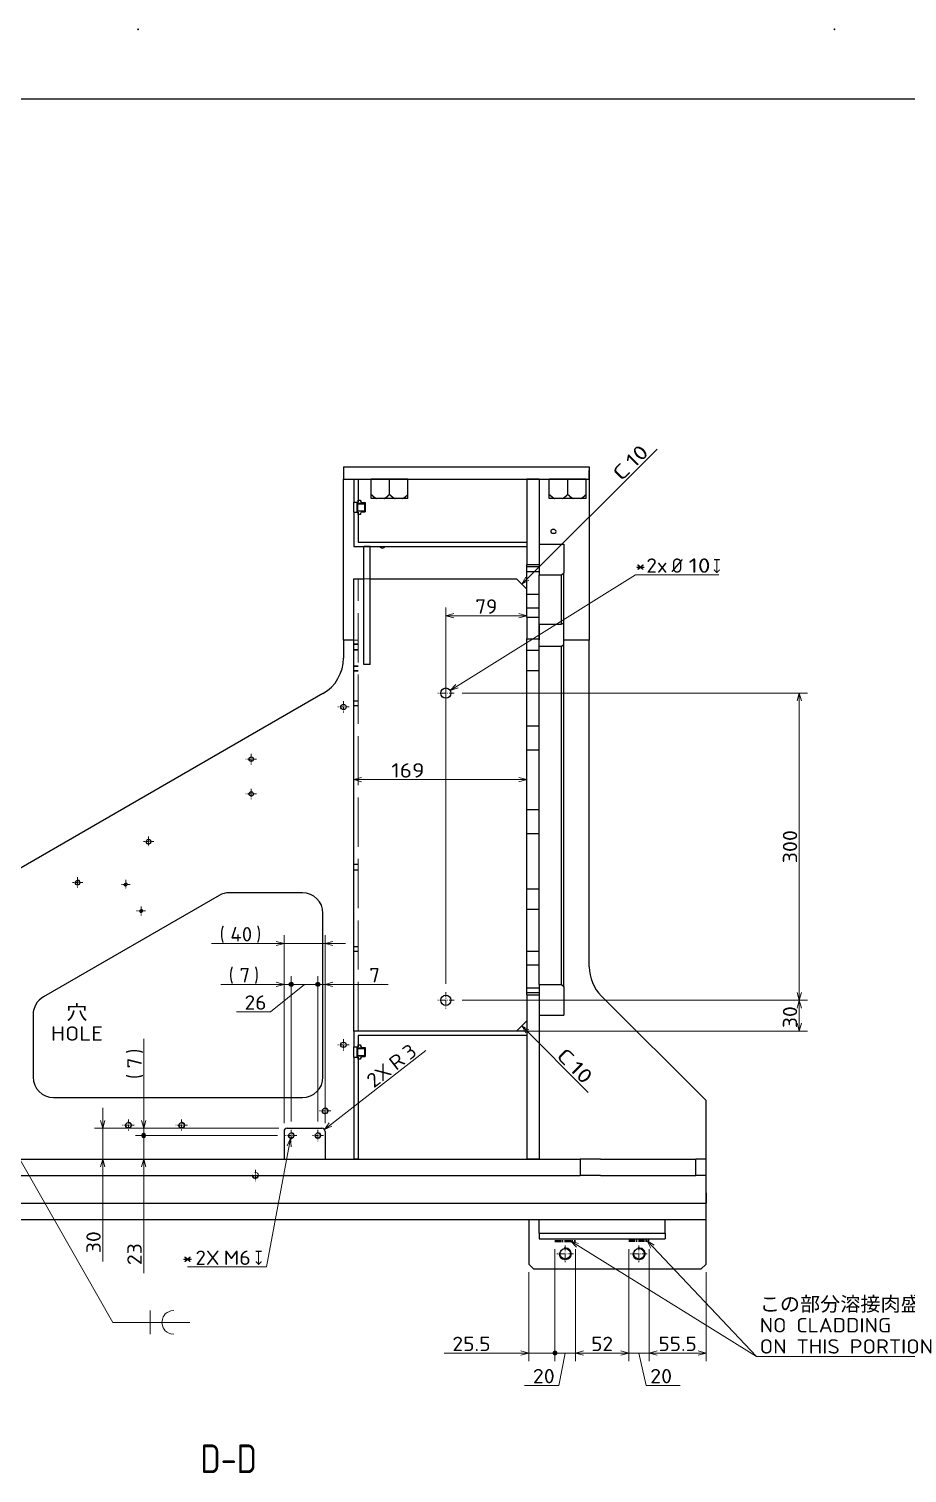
# Model space of a CAD drawing. Extents: x 0 to 1254, y -12 to 833.
# Drawn here: x 183.4 to 397.7, y 480.5 to 833.1 of the extents above; entities that cross this region are included whole.
import ezdxf
from ezdxf.enums import TextEntityAlignment as Align

# ---------------------------------------------------------------- set-up
doc = ezdxf.new("R2010")
doc.units = 0
doc.linetypes.add('DASHDOT', pattern=[18.5, 12, -3, 0.5, -3])
doc.linetypes.add('DASHED', pattern=[15, 12, -3])
doc.layers.get('0').update_dxf_attribs({"lineweight": 13})
doc.styles.add('GDT', font='gdt.shx')
doc.styles.get("Standard").update_dxf_attribs({"font": 'isocp.shx'})
doc.dimstyles.get("Standard").update_dxf_attribs({"dimtxt": 2.5, "dimasz": 2.5, "dimexe": 1.25, "dimexo": 0.625, "dimtad": 1, "dimcen": 2.5, "dimadec": 0, "dimazin": 0, "dimtfac": 1, "dimtmove": 0, "dimatfit": 0, "dimfxl": 1, "dimarcsym": 0})

# ---------------------------------------------------------------- blocks, each defined once
blk = doc.blocks.new('*D369')
at = {"color": 7, "lineweight": 13}
for p, q in [((245.627707, 565.959901), (245.627707, 611.834901)), ((255.627707, 565.959901), (255.627707, 611.834901)), ((227.933157, 609.834901), (260.627707, 609.834901))]:
    blk.add_line(p, q, dxfattribs=at)
for points in [[(243.695856, 609.317261), (245.627707, 609.834901), (243.695856, 610.35254)], [(257.559557, 610.35254), (255.627707, 609.834901), (257.559557, 609.317261)]]:
    blk.add_lwpolyline(points, dxfattribs=at)
for s, p in [('(', (229.933157, 610.334901)), (')', (238.865381, 610.334901))]:
    blk.add_text(s, height=3.5, dxfattribs=at).set_placement(p)
at = {"color": 7, "lineweight": 13, "width": 0.868247}
blk.add_text('40', height=3.5, dxfattribs=at).set_placement((232.511191, 610.334901), (237.865378, 610.334901), align=Align.FIT)
blk = doc.blocks.new('*D370')
at = {"color": 7, "lineweight": 13}
blk.add_line((255.469954, 564.42006), (280.239307, 583.665055), dxfattribs=at)
blk.add_lwpolyline([(256.67787, 566.014092), (255.469954, 564.42006), (257.313055, 565.196572)], dxfattribs=at)
for s, rotation, width, p, p2 in [('R', 37.846167, 1.078999, (272.962515, 578.644402), (275.518644, 580.63044)), ('3', 37.845966, 0.913974, (276.308306, 581.243981), (278.353212, 582.832802)), ('2X', 37.846102, 0.953547, (267.529478, 574.423112), (272.172852, 578.030869))]:
    blk.add_text(s, height=3.5, rotation=rotation, dxfattribs=dict(at, width=width)).set_placement(p, p2, align=Align.FIT)
blk = doc.blocks.new('*D371')
at = {"color": 214, "lineweight": 13}
for p, q in [((247.239302, 562.222779), (241.352903, 530.872559)), ((241.352903, 530.872559), (222.023138, 530.872559))]:
    blk.add_line(p, q, dxfattribs=at)
blk.add_lwpolyline([(247.39155, 560.228585), (247.239302, 562.222779), (246.374056, 560.419633)], dxfattribs=at)
for s, width, p, p2 in [('2X', 0.953546, (224.023138, 531.372559), (229.903341, 531.372559)), ('M6', 0.967101, (230.903341, 531.372559), (237.511866, 531.372559))]:
    blk.add_text(s, height=3.5, dxfattribs=dict(at, width=width)).set_placement(p, p2, align=Align.FIT)
at = {"color": 214, "lineweight": 13, "style": 'GDT', "width": 0.526012}
blk.add_text('x', height=3.5, dxfattribs=at).set_placement((238.511862, 531.372559), (240.352903, 531.372559), align=Align.FIT)
blk = doc.blocks.new('*D372')
at = {"color": 7, "lineweight": 13}
for p, q in [((201.377707, 532.225373), (201.377707, 569.709901)), ((244.377707, 564.709901), (199.377707, 564.709901))]:
    blk.add_line(p, q, dxfattribs=at)
for points in [[(200.860067, 566.641755), (201.377707, 564.709901), (201.895346, 566.641755)], [(201.895346, 555.278046), (201.377707, 557.209901), (200.860067, 555.278046)]]:
    blk.add_lwpolyline(points, dxfattribs=at)
at = {"color": 7, "lineweight": 13, "width": 0.868247}
blk.add_text('30', height=3.5, rotation=90, dxfattribs=at).set_placement((200.877707, 534.225373), (200.877707, 539.57956), align=Align.FIT)
blk = doc.blocks.new('*D373')
at = {"color": 7, "lineweight": 13}
blk.add_line((262.627707, 649.834901), (304.877707, 649.834901), dxfattribs=at)
for points in [[(264.559557, 650.352539), (262.627707, 649.834901), (264.559557, 649.317262)], [(302.945855, 649.317262), (304.877707, 649.834901), (302.945855, 650.352539)]]:
    blk.add_lwpolyline(points, dxfattribs=at)
at = {"color": 7, "lineweight": 13, "width": 0.86987}
blk.add_text('169', height=3.5, dxfattribs=at).set_placement((271.786057, 650.334901), (279.904842, 650.334901), align=Align.FIT)
blk = doc.blocks.new('*D374')
at = {"color": 7, "lineweight": 13}
for p, q in [((289.127707, 595.959901), (373.377707, 595.959901)), ((371.377707, 588.459901), (371.377707, 595.959901)), ((304.377707, 588.459901), (373.377707, 588.459901))]:
    blk.add_line(p, q, dxfattribs=at)
for points in [[(371.895346, 594.02805), (371.377707, 595.959901), (370.860067, 594.02805)], [(370.860067, 590.391751), (371.377707, 588.459901), (371.895346, 590.391751)]]:
    blk.add_lwpolyline(points, dxfattribs=at)
at = {"color": 7, "lineweight": 13, "width": 0.868247}
blk.add_text('30', height=3.5, rotation=90, dxfattribs=at).set_placement((370.877707, 589.157075), (370.877707, 594.511262), align=Align.FIT)
blk = doc.blocks.new('*D375')
at = {"color": 7, "lineweight": 13}
for p, q in [((289.127707, 670.959901), (373.377707, 670.959901)), ((371.377707, 595.959901), (371.377707, 670.959901)), ((289.127707, 595.959901), (373.377707, 595.959901))]:
    blk.add_line(p, q, dxfattribs=at)
for points in [[(371.895346, 669.028048), (371.377707, 670.959901), (370.860067, 669.028048)], [(370.860067, 597.891751), (371.377707, 595.959901), (371.895346, 597.891751)]]:
    blk.add_lwpolyline(points, dxfattribs=at)
at = {"color": 7, "lineweight": 13, "width": 0.854609}
blk.add_text('300', height=3.5, rotation=90, dxfattribs=at).set_placement((370.877707, 629.400508), (370.877707, 637.519294), align=Align.FIT)
blk = doc.blocks.new('*D376')
at = {"color": 7, "lineweight": 13}
for p, q in [((285.127707, 599.959901), (285.127707, 691.834901)), ((285.127707, 689.834901), (304.877707, 689.834901))]:
    blk.add_line(p, q, dxfattribs=at)
for points in [[(287.059558, 690.35254), (285.127707, 689.834901), (287.059558, 689.317261)], [(302.945855, 689.317261), (304.877707, 689.834901), (302.945855, 690.35254)]]:
    blk.add_lwpolyline(points, dxfattribs=at)
at = {"color": 7, "lineweight": 13, "width": 0.892365}
blk.add_text('79', height=3.5, dxfattribs=at).set_placement((292.325611, 690.334901), (297.679802, 690.334901), align=Align.FIT)
blk = doc.blocks.new('*D377')
at = {"color": 7, "lineweight": 13}
for p, q in [((286.188027, 671.621884), (331.377707, 699.834901)), ((331.377707, 699.834901), (351.714838, 699.834901))]:
    blk.add_line(p, q, dxfattribs=at)
blk.add_lwpolyline([(287.552596, 673.084056), (286.188027, 671.621884), (288.100865, 672.205878)], dxfattribs=at)
for s, width, p, p2 in [('2x', 0.909155, (334.061216, 700.334901), (339.213095, 700.334901)), ('10', 0.868247, (344.360647, 700.334901), (349.714834, 700.334901))]:
    blk.add_text(s, height=3.5, dxfattribs=dict(at, width=width)).set_placement(p, p2, align=Align.FIT)
blk.add_text('%%c', height=3.5, dxfattribs=at).set_placement((340.213095, 700.334901))
blk = doc.blocks.new('*D378')
at = {"color": 7, "lineweight": 13}
for p, q in [((248.877707, 599.834901), (253.377707, 599.834901)), ((253.877707, 566.334901), (253.877707, 601.834901)), ((254.377707, 599.834901), (271.029011, 599.834901)), ((255.627707, 565.959901), (255.627707, 601.834901))]:
    blk.add_line(p, q, dxfattribs=at)
at = {"color": 7, "lineweight": 13, "const_width": 0.5}
for points in [[(254.127707, 599.834901, 1), (253.627707, 599.834901)], [(253.627707, 599.834901, 1), (254.127707, 599.834901)]]:
    blk.add_lwpolyline(points, format="xyb", dxfattribs=at)
at = {"color": 7, "lineweight": 13}
blk.add_lwpolyline([(257.559557, 600.35254), (255.627707, 599.834901), (257.559557, 599.317261)], dxfattribs=at)
blk.add_circle((253.877707, 599.834901), 0.5, dxfattribs=at)
at = {"color": 7, "lineweight": 13, "width": 0.913974}
blk.add_text('7', height=3.5, dxfattribs=at).set_placement((266.439417, 600.334901), (269.029009, 600.334901), align=Align.FIT)
blk = doc.blocks.new('*D379')
at = {"color": 7, "lineweight": 13}
for p, q in [((250.627707, 599.834901), (242.342882, 593.163354)), ((247.377707, 566.334901), (247.377707, 601.834901)), ((247.877707, 599.834901), (253.377707, 599.834901)), ((253.877707, 566.334901), (253.877707, 601.834901)), ((242.342882, 593.163354), (233.988691, 593.163354))]:
    blk.add_line(p, q, dxfattribs=at)
at = {"color": 7, "lineweight": 13, "const_width": 0.5}
for points in [[(247.627707, 599.834901, 1), (247.127707, 599.834901)], [(247.127707, 599.834901, 1), (247.627707, 599.834901)], [(254.127707, 599.834901, 1), (253.627707, 599.834901)], [(253.627707, 599.834901, 1), (254.127707, 599.834901)]]:
    blk.add_lwpolyline(points, format="xyb", dxfattribs=at)
at = {"color": 7, "lineweight": 13}
for centre in [(247.377707, 599.834901), (253.877707, 599.834901)]:
    blk.add_circle(centre, 0.5, dxfattribs=at)
at = {"color": 7, "lineweight": 13, "width": 0.868247}
blk.add_text('26', height=3.5, dxfattribs=at).set_placement((235.988691, 593.663354), (241.342878, 593.663354), align=Align.FIT)
blk = doc.blocks.new('*D380')
at = {"color": 7, "lineweight": 13}
for p, q in [((230.163054, 599.834901), (246.877707, 599.834901)), ((245.627707, 565.959901), (245.627707, 601.834901)), ((247.377707, 566.334901), (247.377707, 601.834901)), ((247.877707, 599.834901), (252.377707, 599.834901))]:
    blk.add_line(p, q, dxfattribs=at)
blk.add_lwpolyline([(243.695856, 599.317261), (245.627707, 599.834901), (243.695856, 600.35254)], dxfattribs=at)
at = {"color": 7, "lineweight": 13, "const_width": 0.5}
for points in [[(247.627707, 599.834901, 1), (247.127707, 599.834901)], [(247.127707, 599.834901, 1), (247.627707, 599.834901)]]:
    blk.add_lwpolyline(points, format="xyb", dxfattribs=at)
at = {"color": 7, "lineweight": 13}
blk.add_circle((247.377707, 599.834901), 0.5, dxfattribs=at)
for s, p in [('(', (232.163054, 600.334901)), (')', (238.330679, 600.334901))]:
    blk.add_text(s, height=3.5, dxfattribs=at).set_placement(p)
at = {"color": 7, "lineweight": 13, "width": 0.913976}
blk.add_text('7', height=3.5, dxfattribs=at).set_placement((234.741079, 600.334901), (237.330679, 600.334901), align=Align.FIT)
blk = doc.blocks.new('*D381')
at = {"color": 7, "lineweight": 13}
for p, q in [((244.002707, 562.959901), (209.377707, 562.959901)), ((211.377707, 529.314553), (211.377707, 562.459901))]:
    blk.add_line(p, q, dxfattribs=at)
at = {"color": 7, "lineweight": 13, "const_width": 0.5}
for points in [[(211.627707, 562.959901, 1), (211.127707, 562.959901)], [(211.127707, 562.959901, 1), (211.627707, 562.959901)]]:
    blk.add_lwpolyline(points, format="xyb", dxfattribs=at)
at = {"color": 7, "lineweight": 13}
blk.add_lwpolyline([(211.895346, 555.278046), (211.377707, 557.209901), (210.860067, 555.278046)], dxfattribs=at)
blk.add_circle((211.377707, 562.959901), 0.5, dxfattribs=at)
at = {"color": 7, "lineweight": 13, "width": 0.868247}
blk.add_text('23', height=3.5, rotation=90, dxfattribs=at).set_placement((210.877707, 531.314561), (210.877707, 536.668748), align=Align.FIT)
blk = doc.blocks.new('*D382')
at = {"color": 7, "lineweight": 13}
for p, q in [((211.377707, 563.459901), (211.377707, 586.524274)), ((244.377707, 564.709901), (209.377707, 564.709901)), ((244.002707, 562.959901), (209.377707, 562.959901))]:
    blk.add_line(p, q, dxfattribs=at)
blk.add_lwpolyline([(210.860067, 566.641755), (211.377707, 564.709901), (211.895346, 566.641755)], dxfattribs=at)
at = {"color": 7, "lineweight": 13, "const_width": 0.5}
for points in [[(211.627707, 562.959901, 1), (211.127707, 562.959901)], [(211.127707, 562.959901, 1), (211.627707, 562.959901)]]:
    blk.add_lwpolyline(points, format="xyb", dxfattribs=at)
at = {"color": 7, "lineweight": 13}
blk.add_circle((211.377707, 562.959901), 0.5, dxfattribs=at)
for s, p in [(')', (210.877707, 582.946236)), ('(', (210.877707, 576.778611))]:
    blk.add_text(s, height=3.5, rotation=90.000003, dxfattribs=at).set_placement(p)
at = {"color": 7, "lineweight": 13, "width": 0.913976}
blk.add_text('7', height=3.5, rotation=90, dxfattribs=at).set_placement((210.877707, 579.356644), (210.877707, 581.946244), align=Align.FIT)
blk = doc.blocks.new('*D388')
at = {"color": 7, "lineweight": 13}
for p, q in [((311.752707, 535.189286), (311.752707, 507.834901)), ((305.377707, 529.584901), (305.377707, 507.834901)), ((284.704802, 509.834901), (311.252707, 509.834901))]:
    blk.add_line(p, q, dxfattribs=at)
blk.add_lwpolyline([(303.445855, 509.317261), (305.377707, 509.834901), (303.445855, 510.35254)], dxfattribs=at)
at = {"color": 7, "lineweight": 13, "const_width": 0.5}
for points in [[(312.002707, 509.834901, 1), (311.502707, 509.834901)], [(311.502707, 509.834901, 1), (312.002707, 509.834901)]]:
    blk.add_lwpolyline(points, format="xyb", dxfattribs=at)
at = {"color": 7, "lineweight": 13}
blk.add_circle((311.752707, 509.834901), 0.5, dxfattribs=at)
at = {"color": 7, "lineweight": 13, "width": 0.836938}
blk.add_text('25.5', height=3.5, dxfattribs=at).set_placement((286.704802, 510.334901), (296.050611, 510.334901), align=Align.FIT)
blk = doc.blocks.new('*D389')
at = {"color": 7, "lineweight": 13}
for p, q in [((311.752707, 535.189286), (311.752707, 507.834901)), ((316.752618, 535.189286), (316.752618, 507.834901)), ((312.252707, 509.834901), (321.752617, 509.834901)), ((314.252662, 509.834901), (312.698456, 501.954194)), ((312.698456, 501.954194), (304.344265, 501.954194))]:
    blk.add_line(p, q, dxfattribs=at)
at = {"color": 7, "lineweight": 13, "const_width": 0.5}
for points in [[(312.002707, 509.834901, 1), (311.502707, 509.834901)], [(311.502707, 509.834901, 1), (312.002707, 509.834901)]]:
    blk.add_lwpolyline(points, format="xyb", dxfattribs=at)
at = {"color": 7, "lineweight": 13}
blk.add_lwpolyline([(318.684469, 510.35254), (316.752618, 509.834901), (318.684469, 509.317261)], dxfattribs=at)
blk.add_circle((311.752707, 509.834901), 0.5, dxfattribs=at)
at = {"color": 7, "lineweight": 13, "width": 0.868247}
blk.add_text('20', height=3.5, dxfattribs=at).set_placement((306.344265, 502.454194), (311.698456, 502.454194), align=Align.FIT)
blk = doc.blocks.new('*D390')
at = {"color": 7, "lineweight": 13}
for p, q in [((316.752618, 535.189286), (316.752618, 507.834901)), ((329.752689, 535.209901), (329.752689, 507.834901)), ((316.752618, 509.834901), (329.752689, 509.834901))]:
    blk.add_line(p, q, dxfattribs=at)
for points in [[(318.684469, 510.35254), (316.752618, 509.834901), (318.684469, 509.317261)], [(327.820839, 509.317261), (329.752689, 509.834901), (327.820839, 510.35254)]]:
    blk.add_lwpolyline(points, dxfattribs=at)
at = {"color": 7, "lineweight": 13, "width": 0.868247}
blk.add_text('52', height=3.5, dxfattribs=at).set_placement((320.575558, 510.334901), (325.929749, 510.334901), align=Align.FIT)
blk = doc.blocks.new('*D391')
at = {"color": 7, "lineweight": 13}
for p, q in [((329.752689, 535.209901), (329.752689, 507.834901)), ((334.752619, 535.209901), (334.752619, 507.834901)), ((324.752689, 509.834901), (339.752619, 509.834901)), ((332.252653, 509.834901), (333.978483, 501.953339)), ((333.978483, 501.953339), (342.332674, 501.953339))]:
    blk.add_line(p, q, dxfattribs=at)
for points in [[(327.820839, 509.317261), (329.752689, 509.834901), (327.820839, 510.35254)], [(336.684469, 510.35254), (334.752619, 509.834901), (336.684469, 509.317261)]]:
    blk.add_lwpolyline(points, dxfattribs=at)
at = {"color": 7, "lineweight": 13, "width": 0.868248}
blk.add_text('20', height=3.5, dxfattribs=at).set_placement((334.978483, 502.453339), (340.332678, 502.453339), align=Align.FIT)
blk = doc.blocks.new('*D392')
at = {"color": 7, "lineweight": 13}
for p, q in [((334.752619, 535.209901), (334.752619, 507.834901)), ((348.627707, 529.584901), (348.627707, 507.834901)), ((334.752619, 509.834901), (348.627707, 509.834901))]:
    blk.add_line(p, q, dxfattribs=at)
for points in [[(336.684469, 510.35254), (334.752619, 509.834901), (336.684469, 509.317261)], [(346.695856, 509.317261), (348.627707, 509.834901), (346.695856, 510.35254)]]:
    blk.add_lwpolyline(points, dxfattribs=at)
at = {"color": 7, "lineweight": 13, "width": 0.836938}
blk.add_text('55.5', height=3.5, dxfattribs=at).set_placement((337.017256, 510.334901), (346.363066, 510.334901), align=Align.FIT)

msp = doc.modelspace()

# ---------------------------------------------------------------- linework, layer by layer
at = {"color": 7, "lineweight": 25}
for p, q in [((40, 816), (1164, 816)), ((260.1277, 726.2099), (260.1277, 723.2099)), ((260.1277, 726.2099), (320.1277, 726.2099)), ((260.1277, 723.2099), (320.1277, 723.2099)), ((260.1277, 723.2099), (262.6277, 723.2099)), ((260.1277, 683.8417), (260.1277, 723.2099)), ((262.6277, 723.2099), (262.6277, 717.5842)), ((262.6277, 723.2099), (263.7527, 723.2099)), ((263.7527, 723.2099), (263.7527, 717.5842)), ((263.7527, 723.2099), (266.8777, 723.2099)), ((271.3777, 723.2099), (266.8777, 723.2099)), ((266.8777, 719.4532), (266.8777, 723.2099)), ((271.3777, 719.4532), (271.3777, 723.2099)), ((275.8777, 723.2099), (271.3777, 723.2099)), ((275.8777, 723.2099), (304.8777, 723.2099)), ((275.8777, 719.4532), (275.8777, 723.2099)), ((307.8777, 723.2099), (304.8777, 723.2099)), ((304.8777, 723.2099), (304.8777, 702.3349)), ((307.8777, 723.2099), (307.8777, 702.3349)), ((307.8777, 723.2099), (310.3777, 723.2099)), ((314.8777, 723.2099), (310.3777, 723.2099)), ((310.3777, 719.4532), (310.3777, 723.2099)), ((314.8777, 719.4532), (314.8777, 723.2099)), ((319.3777, 723.2099), (314.8777, 723.2099)), ((319.3777, 723.2099), (320.1277, 723.2099)), ((319.3777, 719.4532), (319.3777, 723.2099)), ((320.1277, 726.2099), (320.1277, 723.2099)), ((320.1277, 723.2099), (320.1277, 725.3312)), ((320.1277, 723.2099), (320.1277, 683.8417)), ((266.8777, 718.4599), (266.8777, 719.4532)), ((275.8777, 718.4599), (275.8777, 719.4532)), ((310.3777, 718.4599), (310.3777, 719.4532)), ((319.3777, 718.4599), (319.3777, 719.4532)), ((262.6277, 717.5842), (263.7527, 717.5842)), ((262.6277, 715.2379), (262.6277, 717.5841)), ((263.4527, 717.5842), (263.7527, 717.5842)), ((263.4527, 717.3089), (263.4527, 717.584)), ((263.5249, 717.1838), (263.4527, 717.3089)), ((263.4527, 715.3607), (263.4527, 717.3088)), ((263.5249, 717.1838), (265.3555, 717.1838)), ((263.5249, 717.1838), (263.5249, 715.486)), ((263.7527, 717.584), (263.7527, 718.0849)), ((263.7527, 718.0849), (264.3027, 718.0849)), ((264.3027, 718.0849), (264.3027, 717.8341)), ((264.6777, 717.4599), (265.4277, 717.4599)), ((264.6777, 717.4591), (265.4277, 717.4591)), ((265.3555, 717.1838), (265.4277, 717.3089)), ((265.3555, 715.486), (265.3555, 717.1838)), ((265.4277, 717.4597), (265.4277, 717.4589)), ((265.4277, 717.4589), (265.4277, 717.3089)), ((265.4277, 717.3091), (265.4277, 715.3599)), ((268.2117, 718.4599), (266.8777, 718.4599)), ((270.0438, 718.4599), (268.2116, 718.4599)), ((272.7117, 718.4599), (270.0437, 718.4599)), ((274.5438, 718.4599), (272.7116, 718.4599)), ((275.8777, 718.4599), (274.5438, 718.4599)), ((311.7117, 718.4599), (310.3777, 718.4599)), ((313.5438, 718.4599), (311.7116, 718.4599)), ((316.2117, 718.4599), (313.5437, 718.4599)), ((318.0438, 718.4599), (316.2116, 718.4599)), ((319.3777, 718.4599), (318.0438, 718.4599)), ((262.6277, 715.0855), (262.6277, 715.2379)), ((262.6277, 715.0857), (262.6277, 706.7099)), ((262.6277, 715.0857), (263.7527, 715.0857)), ((263.5249, 715.486), (263.4527, 715.3609)), ((263.4527, 715.0856), (263.4527, 715.3609)), ((263.4527, 715.0857), (263.7527, 715.0857)), ((263.5249, 715.486), (265.3555, 715.486)), ((263.7527, 715.0857), (263.7527, 707.8349)), ((263.7527, 714.5849), (263.7527, 715.0856)), ((264.3027, 714.5849), (263.7527, 714.5849)), ((264.3027, 714.8355), (264.3027, 714.5849)), ((264.6777, 715.2107), (265.4277, 715.2107)), ((264.6777, 715.2099), (265.4277, 715.2099)), ((264.6777, 715.2099), (265.4277, 715.2099)), ((265.3555, 715.486), (265.4277, 715.3609)), ((265.4277, 715.3609), (265.4277, 715.2107)), ((265.4277, 715.2107), (265.4277, 715.2099)), ((262.6277, 706.7099), (304.8777, 706.7099)), ((263.7527, 707.8349), (304.8777, 707.8349)), ((266.6277, 706.7099), (265.1277, 706.7099)), ((265.1277, 677.9599), (265.1277, 706.7099)), ((266.6277, 677.9599), (266.6277, 706.7099)), ((304.8777, 707.8349), (304.8777, 706.7099)), ((307.8777, 707.3349), (307.8777, 699.8349)), ((307.8777, 707.3349), (313.8777, 707.3349)), ((313.8777, 707.3349), (313.8777, 700.3349)), ((304.8777, 702.3349), (307.8777, 702.3349)), ((304.8777, 701.8271), (304.8777, 702.3349)), ((304.8777, 700.657), (304.8777, 701.8272)), ((304.8777, 701.8271), (307.8777, 701.8271)), ((262.6277, 588.4599), (262.6277, 698.8349)), ((262.6277, 698.8349), (265.1277, 698.8349)), ((266.6277, 698.8349), (302.3777, 698.8349)), ((302.3777, 698.8349), (304.8777, 696.3349)), ((304.8777, 695.0818), (304.8777, 700.657)), ((304.8777, 700.657), (307.8777, 700.657)), ((307.8777, 687.7423), (307.8777, 699.8349)), ((307.8777, 699.8349), (313.3777, 699.8349)), ((313.3777, 699.8349), (313.8777, 700.3349)), ((313.3777, 687.7423), (313.3777, 699.8349)), ((313.8777, 688.0969), (313.8777, 700.3349)), ((304.8777, 691.7498), (304.8777, 695.0818)), ((304.8777, 695.0818), (307.8777, 695.0818)), ((304.8777, 689.503), (304.8777, 691.7498)), ((304.8777, 691.7498), (307.8777, 691.7498)), ((304.8777, 689.503), (304.8777, 686.6045)), ((304.8777, 689.503), (307.8777, 689.503)), ((307.8777, 686.6045), (307.8777, 687.7423)), ((307.8777, 687.7423), (307.8777, 683.9528)), ((307.8777, 687.7423), (313.3777, 687.7423)), ((313.3777, 687.7423), (313.8777, 688.0969)), ((313.8777, 683.9528), (313.8777, 688.6878)), ((304.8777, 686.6045), (304.8777, 684.2252)), ((304.8777, 684.2252), (307.8777, 684.2252)), ((304.8777, 681.4481), (304.8777, 684.2252)), ((307.8777, 684.2252), (307.8777, 686.6045)), ((262.6277, 683.8417), (260.1277, 683.8417)), ((260.1277, 683.8349), (260.1277, 679.4833)), ((262.6277, 683.8349), (260.1277, 683.8349)), ((304.8777, 676.4613), (304.8777, 681.4481)), ((304.8777, 681.4481), (307.8777, 681.4481)), ((307.8777, 682.439), (307.8777, 683.9528)), ((307.8777, 682.439), (313.3777, 682.439)), ((307.8777, 649.8349), (307.8777, 682.439)), ((313.3777, 682.439), (313.8777, 682.7936)), ((313.3777, 649.8349), (313.3777, 682.439)), ((313.8777, 682.7936), (313.8777, 683.9528)), ((320.1277, 683.8417), (313.8777, 683.8417)), ((320.1277, 683.8349), (313.8777, 683.8349)), ((313.8777, 649.8349), (313.8777, 682.7936)), ((320.1277, 604.102), (320.1277, 683.8349)), ((266.6277, 677.9599), (265.1277, 677.9599)), ((304.8777, 663.0016), (304.8777, 676.4613)), ((304.8777, 676.4613), (307.8777, 676.4613)), ((255.1278, 670.8231), (130.2277, 598.7099)), ((304.8777, 657.1193), (304.8777, 663.0016)), ((304.8777, 663.0016), (307.8777, 663.0016)), ((304.8777, 649.8349), (304.8777, 657.1193)), ((304.8777, 657.1193), (307.8777, 657.1193)), ((304.8777, 642.5505), (304.8777, 649.8349)), ((307.8777, 599.8349), (307.8777, 649.8349)), ((313.3777, 599.8349), (313.3777, 649.8349)), ((313.8777, 599.3349), (313.8777, 649.8349)), ((304.8777, 636.6682), (304.8777, 642.5505)), ((304.8777, 642.5505), (307.8777, 642.5505)), ((304.8777, 623.2085), (304.8777, 636.6682)), ((304.8777, 636.6682), (307.8777, 636.6682)), ((229.7681, 621.54), (186.8777, 596.7765)), ((250.1277, 622.2099), (232.2682, 622.2099)), ((304.8777, 618.2217), (304.8777, 623.2085)), ((304.8777, 623.2085), (307.8777, 623.2085)), ((255.1277, 577.2099), (255.1277, 617.2099)), ((304.8777, 607.92), (304.8777, 618.2217)), ((304.8777, 618.2217), (307.8777, 618.2217)), ((304.8777, 604.588), (304.8777, 607.92)), ((304.8777, 607.92), (307.8777, 607.92)), ((304.8777, 599.0128), (304.8777, 604.588)), ((304.8777, 604.588), (307.8777, 604.588)), ((307.8777, 599.8349), (307.8777, 592.3349)), ((307.8777, 599.8349), (313.3777, 599.8349)), ((313.3777, 599.8349), (313.8777, 599.3349)), ((304.8777, 597.8427), (304.8777, 599.0128)), ((304.8777, 599.0128), (307.8777, 599.0128)), ((304.8777, 597.3349), (304.8777, 597.8427)), ((304.8777, 597.8427), (307.8777, 597.8427)), ((304.8777, 597.3349), (304.8777, 557.2099)), ((304.8777, 597.3349), (307.8777, 597.3349)), ((307.8777, 597.3349), (307.8777, 557.2099)), ((313.8777, 599.3349), (313.8777, 592.3349)), ((348.6277, 571.4599), (323.0566, 597.031)), ((184.3777, 592.4464), (184.3777, 577.2099)), ((307.8777, 592.3349), (313.8777, 592.3349)), ((304.8777, 590.9599), (302.3777, 588.4599)), ((262.6277, 588.4599), (262.6277, 584.5842)), ((304.8777, 588.4599), (262.6277, 588.4599)), ((304.8777, 587.3349), (263.7527, 587.3349)), ((263.7527, 587.3349), (263.7527, 584.5842)), ((304.8777, 588.4599), (304.8777, 587.3349)), ((262.6277, 584.5842), (263.7527, 584.5842)), ((262.6277, 582.2379), (262.6277, 584.5841)), ((262.6277, 582.0855), (262.6277, 582.2379)), ((262.6277, 582.0857), (262.6277, 557.2099)), ((262.6277, 582.0857), (263.7527, 582.0857)), ((263.4527, 584.5842), (263.7527, 584.5842)), ((263.4527, 584.3089), (263.4527, 584.584)), ((263.5249, 584.1838), (263.4527, 584.3089)), ((263.4527, 582.3607), (263.4527, 584.3088)), ((263.5249, 582.486), (263.4527, 582.3609)), ((263.4527, 582.0856), (263.4527, 582.3609)), ((263.4527, 582.0857), (263.7527, 582.0857)), ((263.5249, 584.1838), (265.3555, 584.1838)), ((263.5249, 584.1838), (263.5249, 582.486)), ((263.5249, 582.486), (265.3555, 582.486)), ((263.7527, 584.584), (263.7527, 585.0849)), ((263.7527, 585.0849), (264.3027, 585.0849)), ((263.7527, 582.0857), (263.7527, 557.2099)), ((263.7527, 581.5849), (263.7527, 582.0856)), ((264.3027, 585.0849), (264.3027, 584.8341)), ((264.3027, 581.8355), (264.3027, 581.5849)), ((264.6777, 584.4599), (265.4277, 584.4599)), ((264.6777, 584.4591), (265.4277, 584.4591)), ((264.6777, 582.2107), (265.4277, 582.2107)), ((264.6777, 582.2099), (265.4277, 582.2099)), ((264.6777, 582.2099), (265.4277, 582.2099)), ((265.3555, 584.1838), (265.4277, 584.3089)), ((265.3555, 582.486), (265.3555, 584.1838)), ((265.3555, 582.486), (265.4277, 582.3609)), ((265.4277, 584.4597), (265.4277, 584.4589)), ((265.4277, 584.4589), (265.4277, 584.3089)), ((265.4277, 584.3091), (265.4277, 582.3599)), ((265.4277, 582.3609), (265.4277, 582.2107)), ((265.4277, 582.2107), (265.4277, 582.2099)), ((264.3027, 581.5849), (263.7527, 581.5849)), ((189.3777, 572.2099), (250.1277, 572.2099)), ((348.6277, 546.4599), (348.6277, 571.4599)), ((348.6277, 557.2099), (348.6277, 571.4599)), ((246.3777, 564.7099), (254.8777, 564.7099)), ((245.6277, 563.9599), (245.6277, 557.2099)), ((255.6277, 563.9599), (255.6277, 557.2099)), ((151.3767, 557.2099), (317.8777, 557.2099)), ((263.7527, 557.2099), (262.6277, 557.2099)), ((307.8777, 557.2099), (304.8777, 557.2099)), ((317.8777, 557.2099), (317.8777, 553.2099)), ((322.8777, 557.2099), (317.8777, 557.2099)), ((322.8777, 557.2099), (346.1277, 557.2099)), ((348.6277, 557.2099), (346.1277, 557.2099)), ((346.1277, 553.2099), (346.1277, 557.2099)), ((348.6277, 553.2099), (348.6277, 557.2099)), ((151.3767, 553.2099), (317.8777, 553.2099)), ((322.8777, 553.2099), (317.8777, 553.2099)), ((322.8777, 553.2099), (346.1277, 553.2099)), ((348.6277, 553.2099), (346.1277, 553.2099)), ((348.6277, 548.9599), (348.6277, 553.2099)), ((348.6277, 548.9599), (348.6277, 546.4599)), ((130.2277, 546.4599), (348.6277, 546.4599)), ((130.2277, 546.4599), (348.6277, 546.4599)), ((348.6277, 542.4599), (348.6277, 546.4599)), ((348.6277, 531.5849), (348.6277, 546.4599)), ((130.2277, 542.4599), (348.6277, 542.4599)), ((305.3777, 542.4599), (305.3777, 531.5849)), ((307.8777, 542.4599), (338.6277, 542.4599)), ((307.8777, 539.0849), (307.8777, 542.4599)), ((338.6277, 539.0849), (338.6277, 542.4599)), ((307.8777, 539.0849), (338.6277, 539.0849)), ((307.8777, 539.0849), (307.8777, 537.7099)), ((307.8777, 537.7099), (338.6277, 537.7099)), ((338.6277, 539.0849), (338.6277, 537.7099)), ((305.3777, 531.5849), (306.6277, 530.3349)), ((347.3777, 530.3349), (306.6277, 530.3349)), ((348.6277, 531.5849), (347.3777, 530.3349))]:
    msp.add_line(p, q, dxfattribs=at)
at = {"color": 7, "lineweight": 13}
for p, q in [((303.678, 697.5346), (336.6594, 730.5161)), ((263.4527, 717.334), (265.4277, 717.334)), ((263.4527, 715.3358), (265.4277, 715.3358)), ((303.6402, 589.7224), (319.8797, 573.4829)), ((263.4527, 584.334), (265.4277, 584.334)), ((263.4527, 582.3358), (265.4277, 582.3358)), ((173.9431, 569.7099), (203.8777, 517.3349)), ((203.8777, 517.3349), (222.6593, 517.3349))]:
    msp.add_line(p, q, dxfattribs=at)
at = {"color": 7, "linetype": 'DASHED', "lineweight": 13}
for p, q in [((263.7527, 588.4599), (263.7527, 698.8349)), ((304.8777, 590.9599), (304.8777, 696.3349)), ((262.6277, 588.4599), (302.3777, 588.4599))]:
    msp.add_line(p, q, dxfattribs=at)
at = {"color": 7, "linetype": 'DASHED', "lineweight": 13, "ltscale": 0.0375}
msp.add_line((265.1277, 698.8349), (266.6277, 698.8349), dxfattribs=at)
at = {"color": 7, "linetype": 'DASHED', "lineweight": 13, "ltscale": 0.028125}
for p, q in [((262.6277, 683.8349), (263.7527, 683.8349)), ((262.6277, 682.9599), (263.7527, 682.9599)), ((262.6277, 682.8349), (263.7527, 682.8349)), ((262.6277, 681.5849), (263.7527, 681.5849)), ((262.6277, 681.4599), (263.7527, 681.4599)), ((262.6277, 677.5849), (263.7527, 677.5849)), ((262.6277, 677.4849), (263.7527, 677.4849)), ((262.6277, 676.4349), (263.7527, 676.4349)), ((262.6277, 676.3349), (263.7527, 676.3349)), ((262.6277, 669.0849), (263.7527, 669.0849)), ((262.6277, 668.9849), (263.7527, 668.9849)), ((262.6277, 667.9349), (263.7527, 667.9349)), ((262.6277, 667.8349), (263.7527, 667.8349)), ((262.6277, 629.2099), (263.7527, 629.2099)), ((262.6277, 629.0849), (263.7527, 629.0849)), ((262.6277, 627.8349), (263.7527, 627.8349)), ((262.6277, 627.7099), (263.7527, 627.7099)), ((262.6277, 609.0849), (263.7527, 609.0849)), ((262.6277, 608.9849), (263.7527, 608.9849)), ((262.6277, 607.9349), (263.7527, 607.9349)), ((262.6277, 607.8349), (263.7527, 607.8349))]:
    msp.add_line(p, q, dxfattribs=at)
at = {"color": 7, "linetype": 'DASHDOT', "lineweight": 13, "ltscale": 0.1}
for p, q in [((287.1277, 670.9599), (283.1277, 670.9599)), ((285.1277, 672.9599), (285.1277, 668.9599)), ((287.1277, 595.9599), (283.1277, 595.9599)), ((285.1277, 597.9599), (285.1277, 593.9599))]:
    msp.add_line(p, q, dxfattribs=at)
at = {"color": 7, "linetype": 'DASHDOT', "lineweight": 13, "ltscale": 0.07}
for p, q in [((261.5277, 667.5849), (258.7277, 667.5849)), ((260.1277, 668.9849), (260.1277, 666.1849)), ((260.1277, 586.4849), (260.1277, 583.6849)), ((261.5277, 585.0849), (258.7277, 585.0849)), ((257.0277, 568.9599), (254.2277, 568.9599)), ((255.6277, 570.3599), (255.6277, 567.5599)), ((209.0277, 565.4599), (206.2277, 565.4599)), ((207.6277, 566.8599), (207.6277, 564.0599)), ((222.0277, 565.4599), (219.2277, 565.4599)), ((220.6277, 566.8599), (220.6277, 564.0599)), ((238.6277, 554.6099), (238.6277, 551.8099)), ((240.0277, 553.2099), (237.2277, 553.2099))]:
    msp.add_line(p, q, dxfattribs=at)
at = {"color": 7, "linetype": 'DASHDOT', "lineweight": 13, "ltscale": 0.064375}
for p, q in [((237.6277, 656.1224), (237.6277, 653.5474)), ((238.9152, 654.8349), (236.3402, 654.8349)), ((238.9152, 646.3349), (236.3402, 646.3349)), ((237.6277, 647.6224), (237.6277, 645.0474)), ((213.8356, 634.6919), (211.2606, 634.6919)), ((212.5481, 635.9794), (212.5481, 633.4044)), ((196.5152, 624.6917), (193.9402, 624.6917)), ((195.2277, 625.9792), (195.2277, 623.4042))]:
    msp.add_line(p, q, dxfattribs=at)
at = {"color": 7, "linetype": 'DASHDOT', "lineweight": 13, "ltscale": 0.05375}
for p, q in [((208.0527, 624.2588), (205.9027, 624.2588)), ((206.9777, 625.3338), (206.9777, 623.1838)), ((211.8028, 617.7637), (209.6528, 617.7637)), ((210.7278, 618.8387), (210.7278, 616.6887))]:
    msp.add_line(p, q, dxfattribs=at)
at = {"color": 7, "linetype": 'DASHDOT', "lineweight": 13, "ltscale": 0.06875}
for p, q in [((247.3777, 564.3349), (247.3777, 561.5849)), ((253.8777, 564.3349), (253.8777, 561.5849)), ((248.7527, 562.9599), (246.0027, 562.9599)), ((255.2527, 562.9599), (252.5027, 562.9599))]:
    msp.add_line(p, q, dxfattribs=at)
at = {"color": 7, "linetype": 'DASHDOT', "lineweight": 50, "ltscale": 0.124998}
for p, q in [((311.7527, 537.1893), (316.7526, 537.1893)), ((329.7527, 537.2099), (334.7526, 537.2099))]:
    msp.add_line(p, q, dxfattribs=at)
at = {"color": 7, "linetype": 'DASHDOT', "lineweight": 13, "ltscale": 0.101875}
for p, q in [((314.2527, 536.1224), (314.2527, 532.0474)), ((332.2527, 536.1224), (332.2527, 532.0474)), ((316.2902, 534.0849), (312.2152, 534.0849)), ((334.2902, 534.0849), (330.2152, 534.0849))]:
    msp.add_line(p, q, dxfattribs=at)
at = {"color": 7, "lineweight": 13}
for points in [[(304.678, 699.2667), (303.678, 697.5346), (305.41, 698.5346)], [(305.3722, 588.7224), (303.6402, 589.7224), (304.6402, 587.9903)], [(315.6242, 537.1893), (360.9819, 508.9865), (420.7059, 508.9865)], [(317.5381, 536.6088), (315.6242, 537.1893), (316.9915, 535.7296)], [(334.2245, 537.2099), (360.9819, 508.9865), (420.7059, 508.9865)], [(335.9293, 536.1641), (334.2245, 537.2099), (335.178, 535.4518)], [(212.9225, 520.2352), (212.9225, 517.3349)], [(215.8228, 517.3349), (215.9264, 518.06), (216.1336, 518.6815), (216.3407, 518.9922), (216.6515, 519.4066), (217.0658, 519.7173), (217.6873, 520.0281), (217.9981, 520.1317), (218.7232, 520.2352)], [(212.9225, 514.4346), (212.9225, 517.3349)], [(215.8228, 517.3349), (215.9264, 516.6098), (216.1336, 515.9883), (216.3407, 515.6776), (216.6515, 515.2632), (217.0658, 514.9525), (217.6873, 514.6417), (217.9981, 514.5381), (218.7232, 514.4346)]]:
    msp.add_lwpolyline(points, dxfattribs=at)
for centre in [(210, 833), (380, 833)]:
    msp.add_circle(centre, 0.1, dxfattribs=at)
at = {"color": 7, "lineweight": 25}
for centre, radius in [((285.1277, 670.9599), 1.25), ((260.1277, 667.5849), 0.65), ((237.6277, 654.8349), 0.5375), ((237.6277, 646.3349), 0.5375), ((212.5481, 634.6919), 0.5375), ((195.2277, 624.6917), 0.5375), ((206.9777, 624.2588), 0.325), ((210.7278, 617.7637), 0.325), ((285.1277, 595.9599), 1.25), ((260.1277, 585.0849), 0.65), ((255.6277, 568.9599), 0.65), ((207.6277, 565.4599), 0.65), ((220.6277, 565.4599), 0.65), ((247.3777, 562.9599), 0.625), ((253.8777, 562.9599), 0.625), ((314.2527, 534.0849), 1.2875), ((332.2527, 534.0849), 1.2875)]:
    msp.add_circle(centre, radius, dxfattribs=at)
for centre, radius, start, end in [((264.6777, 717.8349), 0.375, 180.000012, 269.999988), ((264.6779, 717.8342), 0.3751, 179.985298, 269.977821), ((264.6779, 714.8356), 0.3751, 90.022179, 180.014702), ((264.6777, 714.8349), 0.375, 90.000012, 179.999988), ((250.1277, 679.4833), 10, 300.000728, 0), ((232.2682, 617.2099), 5, 90, 120.000728), ((250.1277, 617.2099), 5, 0, 90), ((330.1277, 604.102), 10, 180, 225), ((189.3777, 592.4464), 5, 120.000728, 180), ((264.6777, 584.8349), 0.375, 180.000012, 269.999988), ((264.6779, 584.8342), 0.3751, 179.985298, 269.977821), ((264.6779, 581.8356), 0.3751, 90.022179, 180.014702), ((264.6777, 581.8349), 0.375, 90.000012, 179.999988), ((189.3777, 577.2099), 5, 180, 270), ((250.1277, 577.2099), 5, 270, 0), ((246.3777, 563.9599), 0.75, 90, 180), ((254.8777, 563.9599), 0.75, 0, 90), ((238.6277, 553.2099), 0.65, 180, 0)]:
    msp.add_arc(centre, radius, start, end, dxfattribs=at)
at = {"color": 7, "lineweight": 13}
for centre, radius in [((212.5481, 634.6919), 0.625), ((195.2277, 624.6917), 0.625), ((206.9777, 624.2588), 0.375), ((210.7278, 617.7637), 0.375), ((255.6277, 568.9599), 0.75), ((207.6277, 565.4599), 0.75), ((220.6277, 565.4599), 0.75), ((247.3777, 562.9599), 0.75), ((253.8777, 562.9599), 0.75), ((238.6277, 553.2099), 0.75), ((314.2527, 534.0849), 1.5), ((332.2527, 534.0849), 1.5)]:
    msp.add_arc(centre, radius, 169.999993, 100.000014, dxfattribs=at)
at = {"color": 7, "lineweight": 25}
for centre, start_param, end_param in [((311.3777, 710.4289), 0, 3.14159265), ((311.3777, 710.4289), 3.14159265, 6.28318531), ((269.6277, 706.8227), 3.38954672, 6.03523124)]:
    msp.add_ellipse(centre, major_axis=(0.65, 0), ratio=0.707107, start_param=start_param, end_param=end_param, dxfattribs=at)
for points, knots in [([(266.8777, 719.4532), (266.9249, 719.4061), (266.9732, 719.3587), (267.0224, 719.3114), (267.1222, 719.2176), (267.2238, 719.1269), (267.2746, 719.0826), (267.3517, 719.0175), (267.43, 718.9542), (267.4563, 718.9333), (267.5092, 718.892), (267.5629, 718.8516), (267.5899, 718.8316), (267.644, 718.7924), (267.6981, 718.7546), (267.7249, 718.7361), (267.7801, 718.6991), (267.8376, 718.6626), (267.863, 718.647), (267.9546, 718.5923), (268.0495, 718.5401), (268.1104, 718.5083), (268.1658, 718.4809), (268.2117, 718.4599)], [0, 0, 0, 0, 0, 0, 6.08307187, 6.08307187, 6.08307187, 12.16854758, 12.16854758, 12.16854758, 15.20963069, 15.20963069, 15.20963069, 18.25071747, 18.25071747, 18.25071747, 21.29005843, 21.29005843, 21.29005843, 24.42843291, 24.42843291, 24.42843291, 30.50279809, 30.50279809, 30.50279809, 30.50279809, 30.50279809, 30.50279809]), ([(270.0437, 718.4599), (270.0894, 718.4808), (270.1441, 718.5081), (270.2044, 718.5397), (270.2996, 718.5919), (270.3917, 718.6465), (270.4173, 718.6621), (270.4751, 718.6986), (270.5304, 718.7358), (270.5572, 718.7542), (270.6112, 718.792), (270.6653, 718.8312), (270.6923, 718.8511), (270.7729, 718.9117), (270.8517, 718.9743), (270.9035, 719.0169), (271.006, 719.1036), (271.1069, 719.1939), (271.1579, 719.2408), (271.2327, 719.3111), (271.3058, 719.382), (271.33, 719.4058), (271.354, 719.4295), (271.3777, 719.4532)], [0, 0, 0, 0, 0, 0, 6.04989196, 6.04989196, 6.04989196, 9.20578765, 9.20578765, 9.20578765, 12.2450746, 12.2450746, 12.2450746, 15.28435657, 15.28435657, 15.28435657, 21.36646739, 21.36646739, 21.36646739, 27.43454639, 27.43454639, 27.43454639, 30.49127923, 30.49127923, 30.49127923, 30.49127923, 30.49127923, 30.49127923]), ([(271.3777, 719.4532), (271.4249, 719.4061), (271.4732, 719.3587), (271.5224, 719.3114), (271.6222, 719.2176), (271.7236, 719.1267), (271.7741, 719.0828), (271.8512, 719.0175), (271.9296, 718.9542), (271.9558, 718.9333), (272.0088, 718.892), (272.0625, 718.8516), (272.0895, 718.8316), (272.1437, 718.7924), (272.1977, 718.7546), (272.2244, 718.7361), (272.2796, 718.6991), (272.3373, 718.6626), (272.3627, 718.6471), (272.455, 718.5924), (272.5503, 718.5401), (272.6109, 718.5083), (272.6658, 718.4809), (272.7117, 718.4599)], [0, 0, 0, 0, 0, 0, 6.08298861, 6.08298861, 6.08298861, 12.17751118, 12.17751118, 12.17751118, 15.21851125, 15.21851125, 15.21851125, 18.25964864, 18.25964864, 18.25964864, 21.29894225, 21.29894225, 21.29894225, 24.44195715, 24.44195715, 24.44195715, 30.51653488, 30.51653488, 30.51653488, 30.51653488, 30.51653488, 30.51653488]), ([(274.5438, 718.4599), (274.5895, 718.4808), (274.6446, 718.5081), (274.7052, 718.5397), (274.8, 718.5918), (274.8915, 718.6464), (274.917, 718.6621), (274.9746, 718.6987), (275.0299, 718.7358), (275.0567, 718.7542), (275.1108, 718.792), (275.1649, 718.8312), (275.1918, 718.8511), (275.2724, 718.9117), (275.3512, 718.9743), (275.4031, 719.0169), (275.5057, 719.1036), (275.6068, 719.194), (275.6577, 719.2408), (275.7326, 719.3111), (275.8057, 719.382), (275.83, 719.4058), (275.854, 719.4295), (275.8777, 719.4532)], [0, 0, 0, 0, 0, 0, 6.05029357, 6.05029357, 6.05029357, 9.20079084, 9.20079084, 9.20079084, 12.2399264, 12.2399264, 12.2399264, 15.27923401, 15.27923401, 15.27923401, 21.3613359, 21.3613359, 21.3613359, 27.43291523, 27.43291523, 27.43291523, 30.48984706, 30.48984706, 30.48984706, 30.48984706, 30.48984706, 30.48984706]), ([(310.3777, 719.4532), (310.4249, 719.4061), (310.4732, 719.3587), (310.5224, 719.3114), (310.6222, 719.2176), (310.7238, 719.1269), (310.7746, 719.0826), (310.8517, 719.0175), (310.93, 718.9542), (310.9563, 718.9333), (311.0092, 718.892), (311.0629, 718.8516), (311.0899, 718.8316), (311.144, 718.7924), (311.1981, 718.7546), (311.2249, 718.7361), (311.2801, 718.6991), (311.3376, 718.6626), (311.363, 718.647), (311.4546, 718.5923), (311.5495, 718.5401), (311.6104, 718.5083), (311.6658, 718.4809), (311.7117, 718.4599)], [0, 0, 0, 0, 0, 0, 6.08307187, 6.08307187, 6.08307187, 12.16854758, 12.16854758, 12.16854758, 15.20963069, 15.20963069, 15.20963069, 18.25071747, 18.25071747, 18.25071747, 21.29005843, 21.29005843, 21.29005843, 24.428433, 24.428433, 24.428433, 30.50279819, 30.50279819, 30.50279819, 30.50279819, 30.50279819, 30.50279819]), ([(313.5437, 718.4599), (313.5894, 718.4808), (313.6441, 718.5081), (313.7044, 718.5397), (313.7996, 718.5919), (313.8917, 718.6465), (313.9173, 718.6621), (313.9751, 718.6986), (314.0304, 718.7358), (314.0572, 718.7542), (314.1112, 718.792), (314.1653, 718.8312), (314.1923, 718.8511), (314.2729, 718.9117), (314.3517, 718.9743), (314.4035, 719.0169), (314.506, 719.1036), (314.6069, 719.1939), (314.6579, 719.2408), (314.7327, 719.3111), (314.8058, 719.382), (314.83, 719.4058), (314.854, 719.4295), (314.8777, 719.4532)], [0, 0, 0, 0, 0, 0, 6.04989196, 6.04989196, 6.04989196, 9.20578779, 9.20578779, 9.20578779, 12.24507475, 12.24507475, 12.24507475, 15.28435671, 15.28435671, 15.28435671, 21.36646754, 21.36646754, 21.36646754, 27.43454654, 27.43454654, 27.43454654, 30.49127938, 30.49127938, 30.49127938, 30.49127938, 30.49127938, 30.49127938]), ([(314.8777, 719.4532), (314.9249, 719.4061), (314.9732, 719.3587), (315.0224, 719.3114), (315.1222, 719.2176), (315.2236, 719.1267), (315.2741, 719.0828), (315.3512, 719.0175), (315.4296, 718.9542), (315.4558, 718.9333), (315.5088, 718.892), (315.5625, 718.8516), (315.5895, 718.8316), (315.6437, 718.7924), (315.6977, 718.7546), (315.7244, 718.7361), (315.7796, 718.6991), (315.8373, 718.6626), (315.8627, 718.6471), (315.955, 718.5924), (316.0503, 718.5401), (316.1109, 718.5083), (316.1658, 718.4809), (316.2117, 718.4599)], [0, 0, 0, 0, 0, 0, 6.08298861, 6.08298861, 6.08298861, 12.17751118, 12.17751118, 12.17751118, 15.21851126, 15.21851126, 15.21851126, 18.25964864, 18.25964864, 18.25964864, 21.29894226, 21.29894226, 21.29894226, 24.44195695, 24.44195695, 24.44195695, 30.51653467, 30.51653467, 30.51653467, 30.51653467, 30.51653467, 30.51653467]), ([(318.0438, 718.4599), (318.0895, 718.4808), (318.1446, 718.5081), (318.2052, 718.5397), (318.3, 718.5918), (318.3915, 718.6464), (318.417, 718.6621), (318.4746, 718.6987), (318.5299, 718.7358), (318.5567, 718.7542), (318.6108, 718.792), (318.6649, 718.8312), (318.6918, 718.8511), (318.7724, 718.9117), (318.8512, 718.9743), (318.9031, 719.0169), (319.0057, 719.1036), (319.1068, 719.194), (319.1577, 719.2408), (319.2326, 719.3111), (319.3057, 719.382), (319.33, 719.4058), (319.354, 719.4295), (319.3777, 719.4532)], [0, 0, 0, 0, 0, 0, 6.05029357, 6.05029357, 6.05029357, 9.20079075, 9.20079075, 9.20079075, 12.23992632, 12.23992632, 12.23992632, 15.27923393, 15.27923393, 15.27923393, 21.36133582, 21.36133582, 21.36133582, 27.43291513, 27.43291513, 27.43291513, 30.48984697, 30.48984697, 30.48984697, 30.48984697, 30.48984697, 30.48984697])]:
    msp.add_open_spline(points, degree=5, knots=knots, dxfattribs=at)

# ---------------------------------------------------------------- texts
at = {"color": 7, "lineweight": 13}
for s, rotation, width, p, p2 in [('10', 44.999971, 0.868247, (331.1056, 725.6694), (334.8916, 729.4554)), ('C', 45.000045, 1.146437, (327.9666, 722.5303), (330.3985, 724.9623)), ('C', 314.999955, 1.146437, (311.894, 582.1757), (314.3259, 579.7438)), ('10', 315.000022, 0.868246, (315.033, 579.0367), (318.819, 575.2507))]:
    msp.add_text(s, height=3.5, rotation=rotation, dxfattribs=dict(at, width=width)).set_placement(p, p2, align=Align.FIT)
for s, height, width, p, p2 in [('*', 3.5, 1.195198, (331.317, 700.3126), (333.9066, 700.3126)), ('穴', 3.5, 2.071677, (192.4769, 591.2751), (197.6561, 591.2751)), ('HOLE', 3.5, 0.977323, (188.7139, 586.0959), (201.4191, 586.0959)), ('*', 3.5, 1.195196, (220.7781, 531.3553), (223.3677, 531.3553)), ('この部分溶接肉盛り無き事', 3.5, 1.661239, (361.7319, 520.0732), (420.7059, 520.0732)), ('NO CLADDING ', 3.5, 0.880187, (361.7319, 514.894), (396.2059, 514.894)), ('ON THIS PORTION', 3.5, 0.906503, (361.7319, 509.7148), (404.0354, 509.7148)), ('D-D', 7, 0.636213, (225.2334, 480.5377), (239.018, 480.5377))]:
    msp.add_text(s, height=height, dxfattribs=dict(at, width=width)).set_placement(p, p2, align=Align.FIT)
at = {"color": 7, "lineweight": 13, "style": 'GDT', "width": 0.526012}
msp.add_text('x', height=3.5, dxfattribs=at).set_placement((350.3518, 700.2448), (352.1928, 700.2448), align=Align.FIT)

# ---------------------------------------------------------------- dimensions: what is measured, and where the dimension line sits
at = {"lineweight": 0}
for p1, p2, text, picture, middle in [((284.0674, 670.2979), (286.188, 671.6219), '2x<>', '*D377', (339.951, 705.1874)), ((247.5161, 563.697), (247.2393, 562.2228), '2XM6<DEPTH>', '*D371', (241.4489, 531.3837))]:
    dim = msp.add_diameter_dim_2p(p1=p1, p2=p2, text=text, dimstyle='STANDARD', override={"dimlfac": 4}, dxfattribs=at)
    dim.commit()
    dim.dimension.update_dxf_attribs({"geometry": picture, "text_midpoint": middle, "dimtype": 163})
for base, p1, p2, picture, middle in [((304.8777, 689.8349), (285.1277, 597.9599), (304.8777, 692.3349), '*D376', (295.0027, 689.8349)), ((255.6277, 599.8349), (253.8777, 564.3349), (255.6277, 563.9599), '*D378', (267.7342, 599.8349))]:
    dim = msp.add_linear_dim(base=base, p1=p1, p2=p2, dimstyle='STANDARD', override={"dimlfac": 4}, dxfattribs=at)
    dim.commit()
    dim.dimension.update_dxf_attribs({"geometry": picture, "text_midpoint": middle, "dimtype": 160})
for base, p1, p2, angle, picture, middle, dimtype in [((371.3777, 670.9599), (287.1277, 595.9599), (287.1277, 670.9599), 90, '*D375', (371.3777, 633.4599), 161), ((262.6277, 649.8349), (304.8777, 649.8349), (262.6277, 652.3349), 180, '*D373', (275.8455, 649.8349), 160), ((253.8777, 599.8349), (247.3777, 564.3349), (253.8777, 564.3349), 0, '*D379', (238.6658, 599.8349), 161), ((371.3777, 588.4599), (287.1277, 595.9599), (302.3777, 588.4599), 270, '*D374', (371.3777, 591.8342), 160), ((201.3777, 557.2099), (246.3777, 564.7099), (198.8777, 557.2099), 270, '*D372', (201.3777, 536.9025), 160), ((211.3777, 557.2099), (246.0027, 562.9599), (208.8777, 557.2099), 270, '*D381', (211.3777, 533.9917), 160), ((305.3777, 509.8349), (311.7527, 537.1893), (305.3777, 531.5849), 180, '*D388', (291.3777, 509.8349), 160), ((311.7527, 509.8349), (316.7526, 537.1893), (311.7527, 537.1893), 180, '*D389', (309.0214, 509.8349), 161), ((316.7526, 509.8349), (329.7527, 537.2099), (316.7526, 537.1893), 180, '*D390', (323.2527, 509.8349), 160), ((329.7527, 509.8349), (334.7526, 537.2099), (329.7527, 537.2099), 180, '*D391', (337.6556, 509.8349), 161), ((334.7526, 509.8349), (348.6277, 531.5849), (334.7526, 537.2099), 180, '*D392', (341.6902, 509.8349), 160)]:
    dim = msp.add_linear_dim(base=base, p1=p1, p2=p2, angle=angle, dimstyle='STANDARD', override={"dimlfac": 4}, dxfattribs=at)
    dim.commit()
    dim.dimension.update_dxf_attribs({"geometry": picture, "text_midpoint": middle, "dimtype": dimtype})
for base, p1, p2, angle, picture, middle, dimtype in [((255.6277, 609.8349), (245.6277, 563.9599), (255.6277, 563.9599), 0, '*D369', (235.1883, 609.8349), 161), ((211.3777, 562.9599), (246.3777, 564.7099), (246.0027, 562.9599), 270, '*D382', (211.3777, 580.6514), 160)]:
    dim = msp.add_linear_dim(base=base, p1=p1, p2=p2, angle=angle, text='(<>)', dimstyle='STANDARD', override={"dimlfac": 4}, dxfattribs=at)
    dim.commit()
    dim.dimension.update_dxf_attribs({"geometry": picture, "text_midpoint": middle, "dimtype": dimtype})
dim = msp.add_linear_dim(base=(247.3777, 599.8349), p1=(245.6277, 563.9599), p2=(247.3777, 564.3349), text='(<>)', dimstyle='STANDARD', override={"dimlfac": 4}, dxfattribs=at)
dim.commit()
dim.dimension.update_dxf_attribs({"geometry": '*D380', "text_midpoint": (236.0359, 599.8349), "dimtype": 160})
dim = msp.add_radius_dim(center=(254.8777, 563.9599), mpoint=(255.47, 564.4201), text='2X<>', dimstyle='STANDARD', override={"dimlfac": 4}, dxfattribs=at)
dim.commit()
dim.dimension.update_dxf_attribs({"geometry": '*D370', "text_midpoint": (273.2481, 578.2331), "dimtype": 164})

doc.saveas('drawing.dxf')
